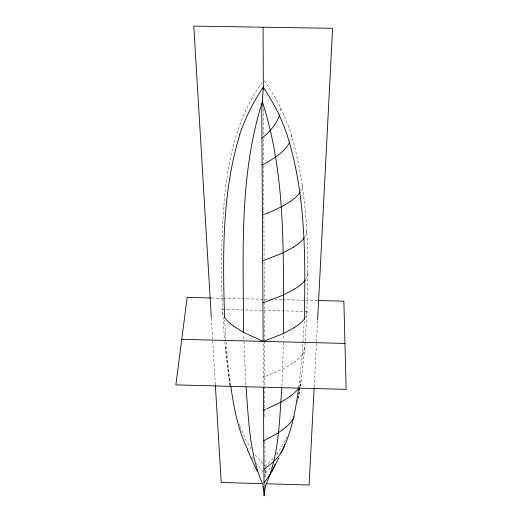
<?xml version="1.0" encoding="UTF-8"?>
<svg xmlns="http://www.w3.org/2000/svg" width="522" height="522" viewBox="0 0 522 522"><rect width="100%" height="100%" fill="white"/><g stroke="black" fill="none" stroke-linecap="round" stroke-linejoin="round"><path stroke-width="0.39" stroke-dasharray="2.61 1.96" d="M283.557 335.737L283.472 340.331M283.426 342.608L281.906 385.934M286.983 436.333L284.483 441.495A195.75 121.515 9.8 0 1 277.221 453.24L276.967 456.195M305.344 340.716C309.226 271.029 310.89 199.202 290.382 131.753M304.222 321.278L302.199 354.699L298.773 387.148M264.902 477.141L265.228 469.793M265.372 466.609L264.55 465.33M280.784 108.282L279.936 113.783M314.146 387.324L316.449 342.549M316.489 341.734L317.578 320.567M305.168 342.889L302.897 366.17L300.189 386.326M298.812 394.469L300.45 384.094L298.206 398.208M298.199 398.293L298.558 396.067L298.199 397.986M299.882 388.29L298.904 394.136M297.455 402.162L297.958 399.78M262.194 82.398C236.016 118.279 227.083 163.236 223.814 206.686C220.545 251.336 220.865 296.268 224.701 340.873M292.803 363.338L283.1 368.878L269.215 374.874M268.693 375.064L266.311 375.951M265.659 376.186L263.369 377.014M211.527 298.003L222.894 298.271M223.703 298.29L269.978 299.393M274.853 299.511L282.161 299.68M282.97 299.7L317.069 300.515M222.568 309.409L307.053 311.445M262.912 463.673L254.801 454.323M251.18 449.181L245.216 438.624L240.218 426.813M240.003 426.206L238.75 422.566M229.869 385.38L224.767 341.597M230.222 385.797L227.409 366.287L225.093 345.205M230.639 385.353L227.97 363.436L226.033 341.897M225.869 339.692L224.669 320.103M245.869 384.988L243.676 334.746M211.345 318.133L215.351 384.831M263.173 343.685L263.414 385.504M263.421 108.72L263.538 134.806M263.558 138.885L263.669 162.525M263.682 165.787L263.897 213.074M263.91 216.33L264.099 258.723M264.112 261.985L264.289 301.116M264.295 301.931L264.465 340.253M264.471 341.068L264.674 385.902M264.674 386.717L264.778 408.733M264.778 409.548L264.811 416.882M264.922 441.338L265.039 466.616M265.052 469.872L265.091 478.844M290.336 131.766A251.487 189.382 19.6 0 0 280.829 108.269A235.533 178.733 18.8 0 0 264.197 80.708M291.491 135.107A46.726 27.509 -1 0 1 290.356 140.646M302.408 185.088A33.434 20.841 -0.1 0 1 300.796 190.928M306.564 230.789A28.168 18.453 0.4 0 1 304.698 236.897M307.784 272.758A25.741 17.611 0.6 0 1 306.016 278.644M307.125 311.451A24.384 17.337 0.8 0 1 305.383 317.324M302.349 354.771A42.7 31.209 -0.2 0 1 292.705 363.247M304.868 347.215A23.829 17.533 0.8 0 1 302.205 354.706M301.122 380.368A24.123 18.309 0.6 0 1 299.25 386.887M285.377 439.746A34.211 27.379 -1.5 0 1 285.345 440.431M277.241 453.24A183.163 113.809 9.3 0 1 276.588 454.088M273.163 458.225A183.163 113.809 9.3 0 1 266.2 465.37M270.318 467.953A189.179 116.191 9.5 0 1 265.039 473.447M223.148 314.14A24.358 17.304 -1.3 0 1 222.502 309.402M263.401 471.836A195.032 120.393 -4.3 0 1 256.315 463.406M253.235 459.086A195.032 120.393 -4.3 0 1 252.133 457.402"/><path stroke-width="0.78" d="M266.279 340.305L283.557 333.441C283.035 256.106 286.617 176.312 262.344 101.823C238.75 176.123 243.422 255.499 243.617 332.436L263.153 341.375L265.587 340.546M264.269 491.515L264.073 495.9L263.427 387.605M314.107 388.14L309.122 485.023L265.985 483.757M317.617 319.751L332.599 28.299L193.799 26.1L211.293 317.317M281.795 387.996C279.303 420.686 279.394 455.014 265.6 485.427M263.356 86.92L261.783 110.038L263.153 341.375M298.688 387.813C295.857 407.976 292.464 428.438 283.909 447.086A39.633 31.672 -1.9 0 1 282.317 450.532C278.05 458.329 271.081 464.188 263.91 469.239M265.724 485.721L264.243 492.102L262.683 485.63M279.538 115.166C276.464 124.575 269.385 131.988 261.953 138.226M239.735 134.878C221.706 193.675 222.822 256.158 224.519 317.017A24.358 17.304 -1.3 0 1 224.232 316.541M275.127 464.221L274.8 465.141M274.716 465.376L270.389 474.126L263.995 482.798M271.845 471.614L278.937 457.65M286.108 427.1L277.169 433.567L263.747 440.685M289.854 396.642L281.397 401.92L268.843 407.891M290.774 201.244L281.43 206.849L268.047 212.937M294.362 327.64L283.557 333.441M293.468 247.239L281.41 253.588L262.677 260.85M294.78 288.986L282.643 295.302L264.693 302.192M262.109 165.069C271.433 160.11 280.927 154.571 287.381 145.99A54.105 31.796 -1.2 0 0 289.54 142.506A46.726 27.509 -1 0 0 289.762 142.043M268.373 408.08L266.794 408.726M265.633 409.202L263.564 410.024M267.799 213.035L264.621 214.281M263.982 214.529L262.409 215.123M263.982 302.434L262.925 302.78M210.718 297.984L187.17 297.423L175.868 384.884L346.132 389.373L343.861 301.155L317.878 300.535M181.754 339.333L344.951 343.424M261.913 483.64L221.217 482.452L215.403 385.647M243.65 332.449L233.504 326.139M247.741 449.592C237.81 429.808 233.96 407.715 230.737 386.019M257.17 471.19L247.376 449.781M262.853 484.533L262.103 482.889M261.744 482.067C249.346 452.078 248.635 418.944 245.999 387.05M304.646 318.498A24.384 17.337 0.8 0 1 304.313 318.968C305.5 257.692 305.899 194.837 287.381 135.785A258.553 193.186 19.8 0 0 279.414 115.616M263.055 27.196L263.336 89.151M263.284 87.396A245.02 184.266 19.2 0 1 279.446 115.61M299.941 192.598A49.929 30.961 -0.6 0 1 290.682 201.192M300.13 192.096A33.434 20.841 -0.1 0 1 299.824 192.566M239.624 134.852A252.394 192.435 -13.6 0 1 263.179 87.298M303.935 238.365A48.324 31.437 -0.4 0 1 293.357 247.154M304.098 237.836A28.168 18.453 0.4 0 1 303.765 238.306M305.083 280.353A46.106 31.313 -0.2 0 1 294.669 288.894M305.266 279.818A25.741 17.611 0.6 0 1 304.926 280.288M304.47 319.033A44.494 31.405 -0.2 0 1 294.251 327.542M298.669 388.1A41.434 31.255 -0.4 0 1 289.756 396.557M293.397 418.585A39.594 30.772 -0.8 0 1 286.043 427.048M294.18 416.7A26.485 20.671 0.1 0 1 293.305 418.553M284.758 444.333A34.211 27.379 -1.5 0 1 283.909 447.086L282.2 450.564A199.717 122.546 9.9 0 1 280.823 453.129M233.621 326.048A44.494 31.405 -0.3 0 1 224.349 317.082"/></g></svg>
